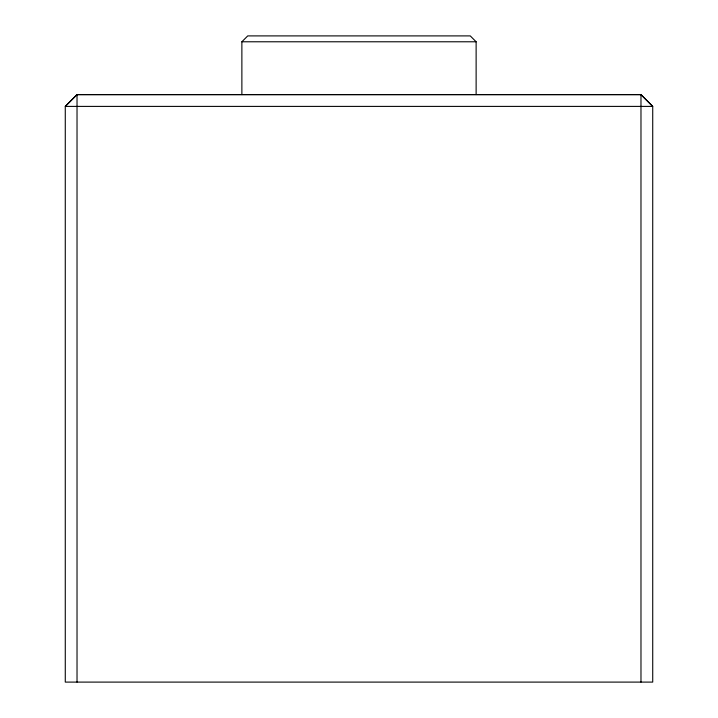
<?xml version="1.0" encoding="UTF-8"?>
<svg xmlns="http://www.w3.org/2000/svg" width="718" height="718" viewBox="0 0 718 718"><rect width="100%" height="100%" fill="white"/><g stroke="black" fill="none" stroke-linecap="round" stroke-linejoin="round"><path stroke-width="1.08" d="M77.023 94.588L65.275 106.399L65.275 682.1L652.725 682.1L652.725 106.399L640.977 94.588L77.023 94.588L77.023 682.1M241.876 94.588L241.876 41.779L247.737 35.9L470.263 35.9L476.124 41.779L476.124 94.588M241.876 41.779L476.124 41.779M640.977 94.588L640.977 682.1M77.023 94.641L65.275 106.399L652.725 106.399L640.977 94.641L77.023 94.641"/></g></svg>
